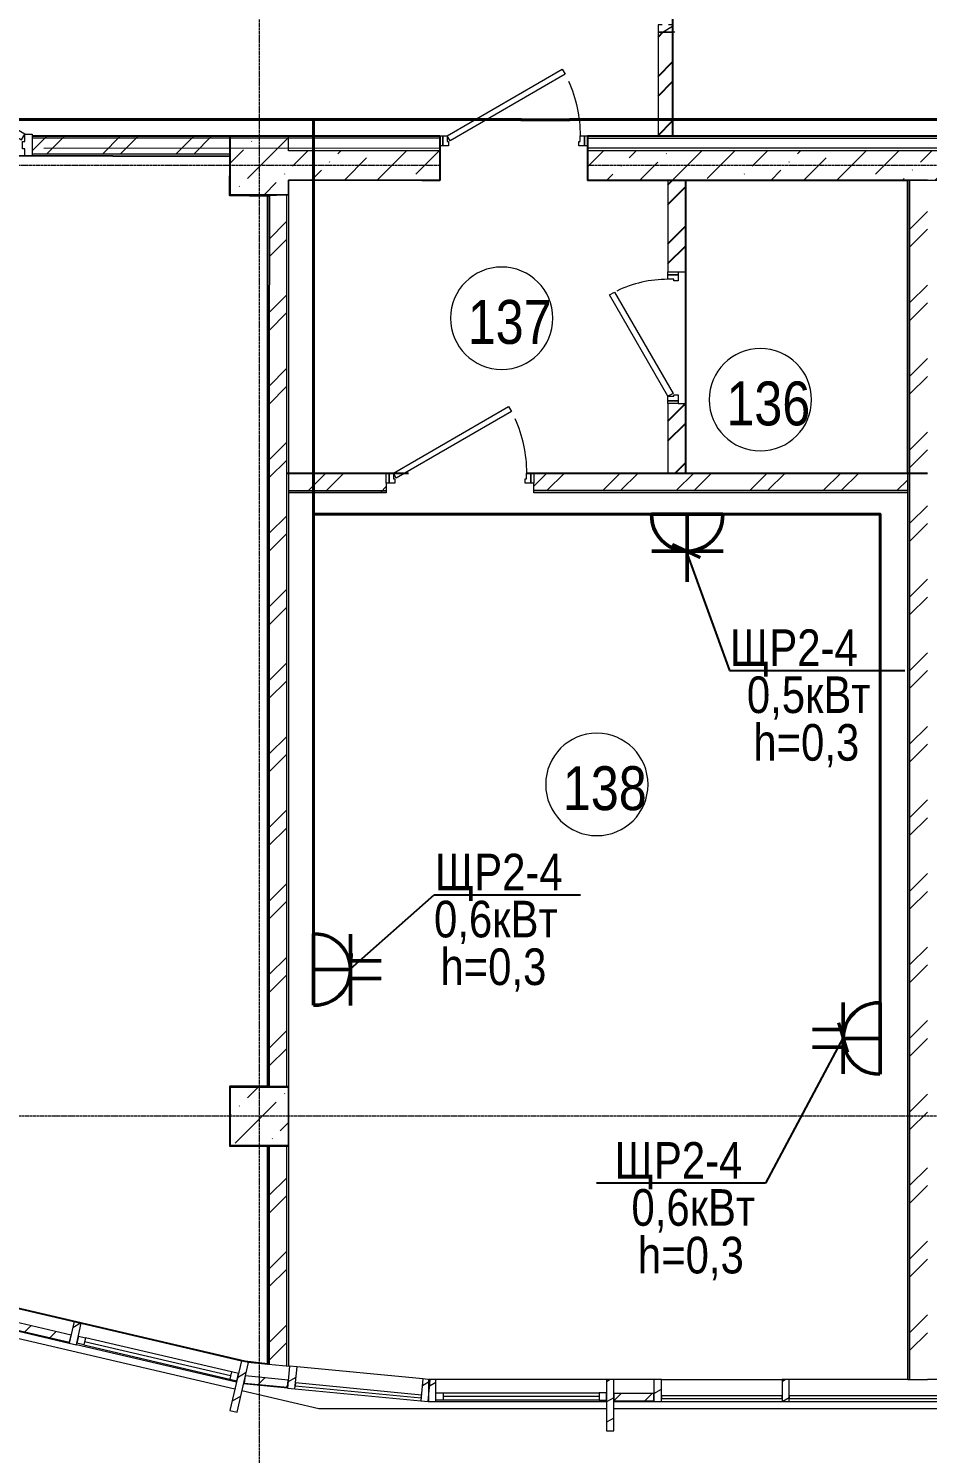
# Model space of a CAD drawing. Header units: metres. Extents: x -187 to 138813, y -64870 to 49448.
# Drawn here: x 70485 to 76633, y -59091 to -49349 of the extents above; entities that cross this region are included whole.
import ezdxf

# ---------------------------------------------------------------- set-up
doc = ezdxf.new("R2010")
doc.units = ezdxf.units.M
doc.linetypes.add('ADSK_Линия сетки', pattern=[21, 12, -3, 3, -3])
for name, color, linetype, lineweight in [('A-AREA-IDEN', 7, 'Continuous', 9), ('A-DETL-MBND', 7, 'Continuous', 5), ('A-DETL-THIN', 7, 'Continuous', 5), ('A-DOOR', 7, 'Continuous', 5), ('A-DOOR-FRAM', 7, 'Continuous', 13), ('A-FLOR', 7, 'Continuous', 5), ('A-GLAZ', 7, 'Continuous', 5), ('A-GLAZ-CURT', 7, 'Continuous', 5), ('A-GLAZ-CWMG', 7, 'Continuous', 5), ('A-WALL', 7, 'Continuous', 5), ('A-WALL-PATT', 7, 'Continuous', 18), ('I-WALL', 7, 'Continuous', 5), ('S-COLS', 7, 'Continuous', 5), ('S-GRID', 7, 'Continuous', 9), ('Освещение', 1, 'Continuous', 50), ('Эл-свет раб.', 5, 'Continuous', 50), ('ЭЛ.сети', 5, 'Continuous', 100), ('ЭОМ', 7, 'Continuous', 40)]:
    doc.layers.add(name, color=color, linetype=linetype, lineweight=lineweight)
doc.styles.add('GOST Common_I_1', font='ARIALN.TTF', dxfattribs={"height": 300})
doc.styles.add('STYLE1', font='ARIALN.TTF', dxfattribs={"height": 250})
doc.styles.add('ГОСТ 2.304', font='ARIALN.TTF', dxfattribs={"width": 0.85})
doc.dimstyles.new('СПДС', dxfattribs={"dimscale": 100, "dimtxt": 2.5, "dimasz": 2.5, "dimexe": 1.25, "dimexo": 0.625, "dimtad": 1, "dimdec": 0, "dimrnd": 0.001, "dimtxsty": 'ГОСТ 2.304', "dimblk": 'OBLIQUE', "dimcen": 2.5, "dimdle": 2, "dimadec": 0, "dimazin": 2, "dimtfac": 0.75, "dimtdec": 0, "dimtmove": 1, "dimatfit": 3, "dimfxl": 1, "dimtolj": 1, "dimarcsym": 1})
pattern_1 = [(45, (0, 0), (84.19025, 308.69666), [396.875, -79.375, 3.353, -76.022])]
pattern_2 = [(45, (0, 0), (-251.4472, 251.4472), []), (45, (0, 381), (-251.4472, 251.4472), [])]
pattern_3 = [(0, (-3, -600), (812.8, 203.2), [33.528, -576.072, 33.528, -576.072, -3251.2]), (0, (-3, -600), (812.8, 203.2), [-1219.2, 33.528, -1185.672, 33.528, -576.072, -1422.4]), (0, (-3, -600), (812.8, 203.2), [-3048, 33.528, -372.872, 33.528, -982.472]), (120, (301.8, -498.4), (-582.37636, 602.30545), [33.528, -576.072, 33.528, -576.072, -3251.2]), (120, (301.8, -498.4), (-582.37636, 602.30545), [-1219.2, 33.528, -1185.672, 33.528, -576.072, -1422.4]), (120, (301.8, -498.4), (-582.37636, 602.30545), [-3048, 33.528, -372.872, 33.528, -982.472]), (240, (403.4, -92), (-230.42364, -805.50545), [33.528, -576.072, 33.528, -576.072, -3251.2]), (240, (403.4, -92), (-230.42364, -805.50545), [-1219.2, 33.528, -1185.672, 33.528, -576.072, -1422.4]), (240, (403.4, -92), (-230.42364, -805.50545), [-3048, 33.528, -372.872, 33.528, -982.472])]
pattern_4 = [(30, (0, 0), (-60, 103.92305), [])]
pattern_5 = [(45, (0, 0), (-106.06602, 106.06602), [])]

# ---------------------------------------------------------------- blocks, each defined once
blk = doc.blocks.new('КДП АПК - КР_rvt-1-1 этаж')
at = {"layer": 'A-WALL-PATT', "lineweight": 15}
h = blk.add_hatch(dxfattribs=at)
h.set_pattern_fill('FP_125', color=256, style=0, pattern_type=2)
h.set_pattern_definition(pattern_1)
h.paths.add_polyline_path([(73297.2, -49745.6), (73297.2, -49545.6), (72262.7, -49545.6), (72262.7, -49745.6)])
h.paths.add_polyline_path([(74307.2, -49545.6), (74307.2, -49745.6), (77862.7, -49745.6), (77862.7, -49545.6)])
at = {"layer": 'S-COLS', "lineweight": 15}
h = blk.add_hatch(dxfattribs=at)
h.set_pattern_fill('FP_125', color=256, style=0, pattern_type=2)
h.set_pattern_definition(pattern_1)
h.paths.add_polyline_path([(72016.2, -49845.6), (72262.7, -49845.6), (72262.7, -49445.6), (71862.7, -49445.6), (71862.7, -49845.6)], flags=0)
h = blk.add_hatch(dxfattribs=at)
h.set_pattern_fill('FP_125', color=256, style=0, pattern_type=2)
h.set_pattern_definition(pattern_1)
h.paths.add_polyline_path([(71862.7, -56345.6), (72262.7, -56345.6), (72262.7, -55945.6), (71862.7, -55945.6)], flags=0)
at = {"layer": 'I-WALL', "lineweight": 15}
for p, q in [((73297.2, -49545.6), (72262.7, -49545.6)), ((77862.7, -49545.6), (74307.2, -49545.6)), ((72262.7, -49745.6), (73297.2, -49745.6)), ((74307.2, -49745.6), (77862.7, -49745.6))]:
    blk.add_line(p, q, dxfattribs=at)
at = {"layer": 'S-COLS', "lineweight": 15}
for p, q in [((72262.7, -49445.6), (71862.7, -49445.6)), ((71862.7, -49445.6), (71862.7, -49845.6)), ((72262.7, -49545.6), (72262.7, -49445.6)), ((72262.7, -49845.6), (72262.7, -49745.6)), ((71862.7, -49845.6), (72262.7, -49845.6)), ((72262.7, -55945.6), (71862.7, -55945.6)), ((71862.7, -55945.6), (71862.7, -56345.6)), ((72262.7, -56345.6), (72262.7, -55945.6)), ((71862.7, -56345.6), (72262.7, -56345.6))]:
    blk.add_line(p, q, dxfattribs=at)
blk = doc.blocks.new('Системная панель - С остеклением-1173121-1 этаж')
at = {"layer": 'A-GLAZ-CURT', "lineweight": 13}
for p, q in [((575, 10), (-575, 10)), ((-575, 10), (-575, -10)), ((575, -10), (575, 10)), ((-575, -10), (575, -10))]:
    blk.add_line(p, q, dxfattribs=at)
blk = doc.blocks.new('Прямоугольный импост - 50 x 150мм-1173236-1 этаж')
at = {"layer": 'A-GLAZ-CWMG'}
h = blk.add_hatch(dxfattribs=at)
h.set_pattern_fill('FP_40', color=256, style=0, pattern_type=2)
h.set_pattern_definition([(150, (73220.54, 58705.69), (-60, -103.92305), [])])
h.paths.add_polyline_path([(0, -30), (-50, -30), (-50, 120), (0, 120)], flags=0)
at = {"layer": 'A-GLAZ-CWMG', "lineweight": 18}
for p, q in [((-50, -30), (-50, 120)), ((-50, 120), (0, 120)), ((0, 120), (0, -30)), ((0, -30), (-50, -30))]:
    blk.add_line(p, q, dxfattribs=at)
blk = doc.blocks.new('Прямоугольный импост - 50 x 150мм-1173159-1 этаж')
at = {"layer": 'A-GLAZ-CWMG'}
h = blk.add_hatch(dxfattribs=at)
h.set_pattern_fill('FP_41', color=256, style=0, pattern_type=2)
h.set_pattern_definition([(150, (75662.65, 58705.69), (-60, -103.92305), [])])
h.paths.add_polyline_path([(25, -30), (-25, -30), (-25, 120), (25, 120)], flags=0)
at = {"layer": 'A-GLAZ-CWMG', "lineweight": 18}
for p, q in [((-25, -30), (-25, 120)), ((-25, 120), (25, 120)), ((25, 120), (25, -30)), ((25, -30), (-25, -30))]:
    blk.add_line(p, q, dxfattribs=at)
blk = doc.blocks.new('Прямоугольный импост - 50 x 150мм-1003378-1 этаж')
at = {"layer": 'A-GLAZ-CWMG'}
for p, q in [((76497.7, -58585.7), (75687.7, -58585.7)), ((76837.7, -58585.7), (76632.7, -58585.7)), ((75687.7, -58735.7), (76837.7, -58735.7))]:
    blk.add_line(p, q, dxfattribs=at)
blk = doc.blocks.new('Системная панель - Сплошная-V40-1 этаж')
at = {"layer": 'A-GLAZ-CURT'}
h = blk.add_hatch(dxfattribs=at)
h.set_pattern_fill('FP_56', color=256, style=0, pattern_type=2)
h.set_pattern_definition([(58.147, (-81602.04, 40681.3), (-127.41073, 79.16126), [])])
h.paths.add_polyline_path([(575, -25), (575, 25), (-575, 25), (-575, -25)], flags=0)
at = {"layer": 'A-GLAZ-CURT', "lineweight": 13}
for p, q in [((575, 25), (-575, 25)), ((-575, 25), (-575, -25)), ((575, -25), (575, 25)), ((-575, -25), (575, -25))]:
    blk.add_line(p, q, dxfattribs=at)
blk = doc.blocks.new('M_Тент витража777 - M_Тент витража одинарное справо-2659018-1 этаж')
at = {"layer": 'A-GLAZ', "lineweight": 13}
for p, q in [((-562.5, -20), (-562.5, 30)), ((-562.5, 30), (-512.5, 30)), ((-562.5, 30), (-562.5, -20)), ((-512.5, 30), (-512.5, -20)), ((-512.5, 4.6), (512.5, 4.6)), ((512.5, 30), (512.5, -20)), ((562.5, 30), (512.5, 30)), ((562.5, -20), (562.5, 30)), ((562.5, -20), (562.5, 30)), ((-512.5, -20), (-562.5, -20)), ((512.5, -20), (562.5, -20))]:
    blk.add_line(p, q, dxfattribs=at)
at = {"layer": 'A-GLAZ'}
for p, q in [((512.5, 30), (-512.5, 30)), ((-512.5, -20), (512.5, -20))]:
    blk.add_line(p, q, dxfattribs=at)
blk = doc.blocks.new('Прямоугольный импост - 50 x 150мм-999187-1 этаж')
at = {"layer": 'A-DETL-MBND'}
for p, q in [((64954.6, -56824.9), (63834.7, -56563.3)), ((63800.6, -56709.4), (64920.4, -56970.9))]:
    blk.add_line(p, q, dxfattribs=at)
blk = doc.blocks.new('Прямоугольный импост - 50 x 450мм-1176763-1 этаж')
at = {"layer": 'A-GLAZ-CWMG'}
h = blk.add_hatch(dxfattribs=at)
h.set_pattern_fill('FP_57', color=256, style=0, pattern_type=2)
h.set_pattern_definition([(316.853, (-83402.04, -40681.3), (82.0647, 87.55218), [])])
h.paths.add_polyline_path([(0, 230), (0, -120), (-50, -120), (-50, 230)], flags=0)
at = {"layer": 'A-GLAZ-CWMG', "lineweight": 18}
for p, q in [((-50, 230), (0, 230)), ((-50, -120), (-50, 230)), ((0, 230), (0, -120)), ((0, -120), (-50, -120))]:
    blk.add_line(p, q, dxfattribs=at)
blk = doc.blocks.new('Прямоугольный импост - 50 x 150мм-V49-1 этаж')
at = {"layer": 'A-GLAZ-CWMG'}
h = blk.add_hatch(dxfattribs=at)
h.set_pattern_fill('FP_67', color=256, style=0, pattern_type=2)
h.set_pattern_definition([(316.853, (-82202.04, -40681.3), (82.0647, 87.55218), [])])
h.paths.add_polyline_path([(25, 30), (25, -120), (-25, -120), (-25, 30)], flags=0)
at = {"layer": 'A-GLAZ-CWMG', "lineweight": 18}
for p, q in [((-25, 30), (25, 30)), ((-25, -120), (-25, 30)), ((25, 30), (25, -120)), ((25, -120), (-25, -120))]:
    blk.add_line(p, q, dxfattribs=at)
blk = doc.blocks.new('M_Тент витража777 - M_Тент витража одинарное справо-2659017-1 этаж')
at = {"layer": 'A-GLAZ', "lineweight": 13}
for p, q in [((-533.6, 20), (-583.6, 20)), ((-583.6, 20), (-583.6, -30)), ((-583.6, -30), (-583.6, 20)), ((-533.6, -30), (-533.6, 20)), ((533.6, -30), (533.6, 20)), ((533.6, 20), (583.6, 20)), ((583.6, 20), (583.6, -30)), ((583.6, 20), (583.6, -30)), ((-583.6, -30), (-533.6, -30)), ((-533.6, -4.6), (533.6, -4.6)), ((583.6, -30), (533.6, -30))]:
    blk.add_line(p, q, dxfattribs=at)
at = {"layer": 'A-GLAZ'}
for p, q in [((-533.6, 20), (533.6, 20)), ((533.6, -30), (-533.6, -30))]:
    blk.add_line(p, q, dxfattribs=at)
blk = doc.blocks.new('Прямоугольный импост - 50 x 450мм-1174364-1 этаж')
at = {"layer": 'A-GLAZ-CWMG'}
h = blk.add_hatch(dxfattribs=at)
h.set_pattern_fill('FP_83', color=256, style=0, pattern_type=2)
h.set_pattern_definition([(150, (74462.65, 58705.69), (-60, -103.92305), [])])
h.paths.add_polyline_path([(25, -230), (-25, -230), (-25, 120), (25, 120)], flags=0)
at = {"layer": 'A-GLAZ-CWMG', "lineweight": 18}
for p, q in [((-25, -230), (-25, 120)), ((-25, 120), (25, 120)), ((25, 120), (25, -230)), ((25, -230), (-25, -230))]:
    blk.add_line(p, q, dxfattribs=at)
blk = doc.blocks.new('Системная панель - С остеклением-1173315-1 этаж')
at = {"layer": 'A-GLAZ-CURT', "lineweight": 13}
for p, q in [((78037.7, -58695.7), (77214.3, -58695.7)), ((77214.3, -58695.7), (77214.3, -58715.7)), ((77214.3, -58715.7), (78037.7, -58715.7)), ((78037.7, -58715.7), (78037.7, -58695.7))]:
    blk.add_line(p, q, dxfattribs=at)
blk = doc.blocks.new('Системная панель - Сплошная-V55-1 этаж')
at = {"layer": 'A-GLAZ-CURT'}
h = blk.add_hatch(dxfattribs=at)
h.set_pattern_fill('FP_7', color=256, style=0, pattern_type=2)
h.set_pattern_definition(pattern_5)
h.paths.add_polyline_path([(74487.7, -58730.7), (74761.9, -58730.7), (74761.9, -58680.7), (74487.7, -58680.7)], flags=0)
at = {"layer": 'A-GLAZ-CURT', "lineweight": 13}
for p, q in [((74761.9, -58680.7), (74487.7, -58680.7)), ((74487.7, -58680.7), (74487.7, -58730.7)), ((74487.7, -58730.7), (74761.9, -58730.7)), ((74761.9, -58730.7), (74761.9, -58680.7))]:
    blk.add_line(p, q, dxfattribs=at)
blk = doc.blocks.new('Прямоугольный импост - 50 x 150мм-1172485-1 этаж')
at = {"layer": 'A-GLAZ-CWMG'}
h = blk.add_hatch(dxfattribs=at)
h.set_pattern_fill('FP_84', color=256, style=0, pattern_type=2)
h.set_pattern_definition(pattern_4)
h.paths.add_polyline_path([(74761.9, -58735.7), (74814.3, -58735.7), (74814.3, -58585.7), (74761.9, -58585.7)], flags=0)
for p, q in [((74761.9, -58585.7), (74487.7, -58585.7)), ((74487.7, -58735.7), (74761.9, -58735.7))]:
    blk.add_line(p, q, dxfattribs=at)
at = {"layer": 'A-GLAZ-CWMG', "lineweight": 18}
for p, q in [((74761.9, -58585.7), (74761.9, -58735.7)), ((74814.3, -58585.7), (74761.9, -58585.7)), ((74814.3, -58735.7), (74814.3, -58585.7)), ((74761.9, -58735.7), (74814.3, -58735.7))]:
    blk.add_line(p, q, dxfattribs=at)
blk = doc.blocks.new('Прямоугольный импост - 50 x 150мм-1176694-1 этаж')
at = {"layer": 'A-GLAZ-CWMG'}
for p, q in [((74437.7, -58585.7), (73270.5, -58585.7)), ((73270.5, -58735.7), (74437.7, -58735.7))]:
    blk.add_line(p, q, dxfattribs=at)
blk = doc.blocks.new('Системная панель - С остеклением-1613800-1 этаж')
at = {"layer": 'A-GLAZ-CURT', "lineweight": 13}
for p, q in [((72310.9, -58608.4), (72309, -58628.3)), ((72309, -58628.3), (73169.8, -58710.9)), ((73171.7, -58691), (72310.9, -58608.4)), ((73169.8, -58710.9), (73171.7, -58691))]:
    blk.add_line(p, q, dxfattribs=at)
blk = doc.blocks.new('Системная панель - Сплошная-1613801-1 этаж')
at = {"layer": 'A-GLAZ-CURT'}
h = blk.add_hatch(dxfattribs=at)
h.set_pattern_fill('FP_4', color=256, style=0, pattern_type=2)
h.set_pattern_definition(pattern_5)
h.paths.add_polyline_path([(72255.3, -58638.2), (72260, -58588.5), (71965.3, -58560.2), (71960.5, -58610), (72016.2, -58615.3)], flags=0)
at = {"layer": 'A-GLAZ-CURT', "lineweight": 13}
for p, q in [((71965.3, -58560.2), (71960.5, -58610)), ((71960.5, -58610), (72255.3, -58638.2)), ((72260, -58588.5), (71965.3, -58560.2)), ((72255.3, -58638.2), (72260, -58588.5))]:
    blk.add_line(p, q, dxfattribs=at)
blk = doc.blocks.new('Прямоугольный импост - 50 x 150мм-1013387-1 этаж')
at = {"layer": 'A-GLAZ-CWMG'}
for p, q in [((70846, -58201), (71941.5, -58456.8)), ((71907.4, -58602.9), (70811.9, -58347))]:
    blk.add_line(p, q, dxfattribs=at)
blk = doc.blocks.new('Дверь-ВНУТРЕННЯЯ - ДГ 21-14-2278928-1 этаж')
at = {"layer": 'A-DOOR', "lineweight": 13}
for p, q in [((-632.5, -22.4), (-655, -61.3)), ((-655, -61.3), (-87.8, -388.8)), ((-65.3, -349.9), (-632.5, -22.4)), ((65.3, -349.9), (632.5, -22.4)), ((655, -61.3), (87.8, -388.8)), ((632.5, -22.4), (655, -61.3)), ((-87.8, -388.8), (-65.3, -349.9)), ((87.8, -388.8), (65.3, -349.9))]:
    blk.add_line(p, q, dxfattribs=at)
at = {"layer": 'A-DOOR'}
for centre, start, end in [((-655, -61.3), 330, 360), ((655, -61.3), 180, 210)]:
    blk.add_arc(centre, 655, start, end, dxfattribs=at)
at = {"layer": 'A-DOOR-FRAM'}
for p, q in [((-705, 88.7), (-655, 88.7)), ((-705, -61.3), (-705, 88.7)), ((-655, 88.7), (-655, 39.4)), ((-655, 39.4), (-639.1, 39.4)), ((-639.1, 39.4), (-639.1, -11.6)), ((639.1, 39.4), (655, 39.4)), ((639.1, -11.6), (639.1, 39.4)), ((655, 88.7), (705, 88.7)), ((655, 39.4), (655, 88.7)), ((705, 88.7), (705, -61.3)), ((-655, -61.3), (-705, -61.3)), ((-655, -11.6), (-655, -61.3)), ((-639.1, -11.6), (-655, -11.6)), ((655, -11.6), (639.1, -11.6)), ((655, -61.3), (655, -11.6)), ((705, -61.3), (655, -61.3))]:
    blk.add_line(p, q, dxfattribs=at)
blk = doc.blocks.new('AC_Дверь_Однопольная_ДеревяннаяВнутренняя_ГОСТ6629-88 - ДГ 21-10Л-2270753-1 этаж')
at = {"layer": 'A-DOOR', "lineweight": 13}
for p, q in [((-333.1, 495), (-353.1, 460.4)), ((455, 40), (-333.1, 495)), ((-353.1, 460.4), (435, 5.4)), ((435, 5.4), (455, 40))]:
    blk.add_line(p, q, dxfattribs=at)
at = {"layer": 'A-DOOR', "lineweight": 18}
for p, q in [((-485, 40), (-505, 40)), ((-505, 40), (-505, -30)), ((-485, -30), (-485, 40)), ((505, 40), (485, 40)), ((485, 40), (485, -30)), ((505, -30), (505, 40)), ((-505, -30), (-485, -30)), ((485, -30), (505, -30))]:
    blk.add_line(p, q, dxfattribs=at)
at = {"layer": 'A-DOOR'}
blk.add_arc((455, 40), 910, 155.73648, 180, dxfattribs=at)
at = {"layer": 'A-DOOR-FRAM'}
for p, q in [((-455, 40), (-485, 40)), ((-485, 40), (-485, -30)), ((-455, 0), (-455, 40)), ((-445, 0), (-455, 0)), ((-445, -30), (-445, 0)), ((455, 0), (445, 0)), ((445, 0), (445, -30)), ((485, 40), (455, 40)), ((455, 40), (455, 0)), ((485, -30), (485, 40)), ((-485, -30), (-445, -30)), ((445, -30), (485, -30))]:
    blk.add_line(p, q, dxfattribs=at)
blk = doc.blocks.new('AC_Дверь_Однопольная_ДеревяннаяВнутренняя_ГОСТ6629-88 - ДГ 21-10Л-1292866-1 этаж')
at = {"layer": 'A-DOOR', "lineweight": 13}
for p, q in [((-333.1, 515), (-353.1, 480.4)), ((455, 60), (-333.1, 515)), ((-353.1, 480.4), (435, 25.4)), ((435, 25.4), (455, 60))]:
    blk.add_line(p, q, dxfattribs=at)
at = {"layer": 'A-DOOR', "lineweight": 18}
for p, q in [((-485, 60), (-505, 60)), ((-505, 60), (-505, -10)), ((-485, -10), (-485, 60)), ((505, 60), (485, 60)), ((485, 60), (485, -10)), ((505, -10), (505, 60)), ((-505, -10), (-485, -10)), ((485, -10), (505, -10))]:
    blk.add_line(p, q, dxfattribs=at)
at = {"layer": 'A-DOOR'}
blk.add_arc((455, 60), 910, 155.73648, 180, dxfattribs=at)
at = {"layer": 'A-DOOR-FRAM'}
for p, q in [((-455, 60), (-485, 60)), ((-485, 60), (-485, -10)), ((-455, 20), (-455, 60)), ((-445, 20), (-455, 20)), ((-445, -10), (-445, 20)), ((455, 20), (445, 20)), ((445, 20), (445, -10)), ((485, 60), (455, 60)), ((455, 60), (455, 20)), ((485, -10), (485, 60)), ((-485, -10), (-445, -10)), ((445, -10), (485, -10))]:
    blk.add_line(p, q, dxfattribs=at)
blk = doc.blocks.new('AC_Дверь_Однопольная_ДеревяннаяВнутренняя_ГОСТ6629-88 - ДГ 21-9-1468245-1 этаж')
at = {"layer": 'A-DOOR', "lineweight": 13}
for p, q in [((-400, 60), (292.8, 460)), ((312.8, 425.4), (-380, 25.4)), ((292.8, 460), (312.8, 425.4)), ((-380, 25.4), (-400, 60))]:
    blk.add_line(p, q, dxfattribs=at)
at = {"layer": 'A-DOOR', "lineweight": 18}
for p, q in [((-450, 60), (-430, 60)), ((-450, -10), (-450, 60)), ((-430, 60), (-430, -10)), ((430, 60), (450, 60)), ((430, -10), (430, 60)), ((450, 60), (450, -10)), ((-430, -10), (-450, -10)), ((450, -10), (430, -10))]:
    blk.add_line(p, q, dxfattribs=at)
at = {"layer": 'A-DOOR'}
blk.add_arc((-400, 60), 800, 0, 25.90508, dxfattribs=at)
at = {"layer": 'A-DOOR-FRAM'}
for p, q in [((-430, 60), (-400, 60)), ((-430, -10), (-430, 60)), ((-400, 60), (-400, 20)), ((-400, 20), (-390, 20)), ((-390, 20), (-390, -10)), ((390, 20), (400, 20)), ((390, -10), (390, 20)), ((400, 60), (430, 60)), ((400, 20), (400, 60)), ((430, 60), (430, -10)), ((-390, -10), (-430, -10)), ((430, -10), (390, -10))]:
    blk.add_line(p, q, dxfattribs=at)
blk = doc.blocks.new('Прямоугольный импост - 50 x 100мм-2599082-1 этаж')
at = {"layer": 'A-GLAZ-CWMG'}
h = blk.add_hatch(dxfattribs=at)
h.set_pattern_fill('FP_111', color=256, style=0, pattern_type=2)
h.set_pattern_definition([(240, (-49470.64, 78212.65), (103.92305, -60), [])])
h.paths.add_polyline_path([(0, -50), (-50, -50), (-50, 50), (0, 50), (0, -22.2)], flags=0)
at = {"layer": 'A-GLAZ-CWMG', "lineweight": 18}
for p, q in [((-50, 50), (0, 50)), ((-50, 22.2), (-50, 50)), ((0, 50), (0, -50)), ((-50, -50), (-50, -22.2)), ((0, -50), (-50, -50))]:
    blk.add_line(p, q, dxfattribs=at)
blk = doc.blocks.new('двойная розетка штепсельная с заземляющим контактом скрытой установки IP20')
at = {"layer": 'Эл-свет раб.', "ltscale": 0.3}
for p, q in [((242830.7, -163233.1), (242830.7, -163443.7)), ((242951.4, -163233.1), (242951.4, -163443.7)), ((243132.4, -163443.7), (242644.8, -163443.7)), ((242891.1, -163695.8), (242891.1, -163443.6)), ((243134.9, -163695.8), (242647.2, -163695.8))]:
    blk.add_line(p, q, dxfattribs=at)
at = {"layer": 'Эл-свет раб.', "ltscale": 0.3, "extrusion": (0, 0, -1)}
blk.add_ellipse((242891.1, -163687.5), major_axis=(-172.5, 172.5), ratio=1, start_param=5.464002, end_param=8.673165, dxfattribs=at)
blk = doc.blocks.new('_Oblique')
at = {"color": 0, "linetype": 'ByBlock', "lineweight": -2}
blk.add_line((-0.5, -0.5), (0.5, 0.5), dxfattribs=at)
blk = doc.blocks.new('Розетка штепсельная с заземляющим контактом скрытой установки IP20')
at = {"layer": 'Эл-свет раб.', "ltscale": 0.3}
for p, q in [((191574.8, -246568.3), (191574.8, -246105.7)), ((191816.2, -246316.2), (191328.6, -246316.2)), ((191818.7, -246568.3), (191331, -246568.3))]:
    blk.add_line(p, q, dxfattribs=at)
at = {"layer": 'Эл-свет раб.', "ltscale": 0.3, "extrusion": (0, 0, -1)}
blk.add_ellipse((191574.8, -246560.1), major_axis=(-172.5, 172.5), ratio=1, start_param=5.464002, end_param=8.673165, dxfattribs=at)
blk = doc.blocks.new('ПСС_Марка_помещения - Имя_2_5мм-224473-1 этаж')
at = {"layer": 'A-AREA-IDEN'}
for start, end in [(360, 180), (180, 360)]:
    blk.add_arc((-0.074, 0.039), 3.5, start, end, dxfattribs=at)

msp = doc.modelspace()

# ---------------------------------------------------------------- hatches: boundary and pattern name
h = msp.add_hatch()
h.set_pattern_fill('ANSI32', scale=30)
h.paths.add_polyline_path([(74889.6532, -47453.6443), (74789.6532, -47453.6443), (74789.6532, -47873.6443), (74889.6532, -47873.6443)])
h.paths.add_polyline_path([(74889.6532, -49388.6443), (74889.6532, -49373.6443), (74789.6532, -49373.6443), (74789.6532, -50081.9934), (74889.6532, -50082.0127)])
h = msp.add_hatch()
h.set_pattern_fill('ANSI32', scale=30)
h.paths.add_polyline_path([(74977.8656, -50388.128), (74857.5378, -50388.0872), (74857.6533, -51013.2212), (74927.6533, -51013.2212), (74977.6533, -51013.2212)])
h.paths.add_polyline_path([(74977.6533, -51913.2212), (74927.6533, -51913.2212), (74857.6533, -51913.2212), (74857.6533, -52388.1348), (74977.6533, -52388.1348)])
at = {"layer": 'A-GLAZ-CWMG'}
h = msp.add_hatch(dxfattribs=at)
h.set_pattern_fill('FP_5', color=256, style=0, pattern_type=2)
h.set_pattern_definition(pattern_4)
h.paths.add_polyline_path([(72307.1256, -58648.2111), (72321.4444, -58498.8961), (72269.1113, -58493.8776), (72254.7926, -58643.1926)], flags=0)
h = msp.add_hatch(dxfattribs=at)
h.set_pattern_fill('FP_5', color=256, style=0, pattern_type=2)
h.set_pattern_definition(pattern_4)
h.paths.add_polyline_path([(73217.6819, -58735.5303), (73232.0006, -58586.2153), (73182.229, -58581.4423), (73167.9102, -58730.7574)], flags=0)
at = {"layer": 'A-WALL-PATT', "lineweight": 5}
h = msp.add_hatch(dxfattribs=at)
h.set_pattern_fill('FP_81', color=256, style=0, pattern_type=2)
h.set_pattern_definition(pattern_3)
h.paths.add_polyline_path([(73599.7883, -50085.6443), (73934.6532, -50085.6443), (73934.6532, -50082.6443), (70509.6532, -50082.6443), (70509.6532, -50085.6443), (73070.91, -50085.6443)], flags=0)
h.paths.add_polyline_path([(69099.6532, -50085.6443), (69099.6532, -50082.6443), (65599.6532, -50082.6443), (65599.6532, -50085.6443), (67782.1267, -50085.6443)], flags=0)
h.paths.add_polyline_path([(63909.6532, -50085.6443), (64589.6532, -50085.6443), (64589.6532, -50082.6443), (63829.6532, -50082.6443), (63829.6532, -50085.6443)], flags=0)
h = msp.add_hatch(dxfattribs=at)
h.set_pattern_fill('FP_81', color=256, style=0, pattern_type=2)
h.set_pattern_definition(pattern_3)
h.paths.add_polyline_path([(63842.1532, -50098.1443), (64589.6532, -50098.1443), (64589.6532, -50085.6443), (63842.1532, -50085.6443)], flags=0)
h.paths.add_polyline_path([(65599.6532, -50098.1443), (69099.6532, -50098.1443), (69099.6532, -50085.6443), (65599.6532, -50085.6443)], flags=0)
h.paths.add_polyline_path([(70509.6532, -50098.1443), (73949.6532, -50098.1443), (73949.6532, -50085.6443), (70509.6532, -50085.6443)], flags=0)
h = msp.add_hatch(dxfattribs=at)
h.set_pattern_fill('FP_1', color=256, style=0, pattern_type=2)
h.set_pattern_definition(pattern_2)
h.paths.add_polyline_path([(70509.6532, -50205.6443), (71862.6532, -50205.6443), (71862.6532, -50085.6443), (70509.6532, -50085.6443)], flags=0)
h.paths.add_polyline_path([(69102.6532, -50205.6443), (69105.6532, -50205.6443), (69105.6532, -50085.6443), (66262.6532, -50085.6443), (66262.6532, -50205.6443), (67785.1267, -50205.6443)], flags=0)
h = msp.add_hatch(dxfattribs=at)
h.set_pattern_fill('FP_81', color=256, style=0, pattern_type=2)
h.set_pattern_definition([(0, (0, 0), (812.8, 203.2), [33.528, -576.072, 33.528, -576.072, -3251.2]), (0, (0, 0), (812.8, 203.2), [-1219.2, 33.528, -1185.672, 33.528, -576.072, -1422.4]), (0, (0, 0), (812.8, 203.2), [-3048, 33.528, -372.872, 33.528, -982.472]), (120, (304.8, 101.6), (-582.37636, 602.30545), [33.528, -576.072, 33.528, -576.072, -3251.2]), (120, (304.8, 101.6), (-582.37636, 602.30545), [-1219.2, 33.528, -1185.672, 33.528, -576.072, -1422.4]), (120, (304.8, 101.6), (-582.37636, 602.30545), [-3048, 33.528, -372.872, 33.528, -982.472]), (240, (406.4, 508), (-230.42364, -805.50545), [33.528, -576.072, 33.528, -576.072, -3251.2]), (240, (406.4, 508), (-230.42364, -805.50545), [-1219.2, 33.528, -1185.672, 33.528, -576.072, -1422.4]), (240, (406.4, 508), (-230.42364, -805.50545), [-3048, 33.528, -372.872, 33.528, -982.472])])
h.paths.add_polyline_path([(76500.6532, -50388.6443), (76500.6532, -50385.6443), (73172.6532, -50385.6443), (73172.6532, -50388.6443), (76497.6532, -50388.6443)], flags=0)
h = msp.add_hatch(dxfattribs=at)
h.set_pattern_fill('FP_1', color=256, style=0, pattern_type=2)
h.set_pattern_definition(pattern_2)
h.paths.add_polyline_path([(76512.6532, -58585.6443), (76632.6532, -58585.2448), (76632.6532, -50385.6443), (76512.6532, -50385.6443), (76512.6532, -57484.1935)], flags=0)
h = msp.add_hatch(dxfattribs=at)
h.set_pattern_fill('FP_1', color=256, style=0, pattern_type=2)
h.set_pattern_definition([(45, (8298, -1972.16), (-251.4472, 251.4472), []), (45, (8298, -1591.16), (-251.4472, 251.4472), [])])
h.paths.add_polyline_path([(72130.6532, -56585.6443), (72250.6532, -56585.6443), (72250.0802, -50488.6443), (72130.0802, -50488.6443)])
h.paths.add_polyline_path([(72250.6532, -56985.6443), (72130.6532, -56985.6443), (72130.6532, -58532.8058), (72250.6532, -58532.8058), (72250.6532, -58035.932), (72242.6268, -58034.0572), (72250.6532, -57999.694)])
h = msp.add_hatch(dxfattribs=at)
h.set_pattern_fill('FP_1', color=256, style=0, pattern_type=2)
h.set_pattern_definition([(45, (-11259.66, -2397.73), (-251.4472, 251.4472), []), (45, (-11259.66, -2016.73), (-251.4472, 251.4472), [])])
h.paths.add_polyline_path([(73940.092, -52388.1348), (76497.6532, -52388.1348), (76497.6532, -52508.1348), (73940.092, -52508.1348), (73940.092, -52458.1348)])
h.paths.add_polyline_path([(72262.6532, -52388.1348), (72930.092, -52398.1348), (72930.092, -52518.1348), (72262.6532, -52508.1348)])

# ---------------------------------------------------------------- linework, layer by layer
for p, q in [((73297.2165, -50081.9002), (73297.2165, -50387.9002)), ((74307.2165, -50081.9002), (74307.2165, -50387.9002)), ((76497.6532, -50388.6443), (74997.6533, -50388.1348)), ((72250.6532, -52388.1348), (73083.6841, -52388.1348)), ((73890.092, -52388.1348), (76632.6532, -52388.1348))]:
    msp.add_line(p, q)
for points in [[(78162.6532, -47285.6443), (74889.6532, -47285.6443), (74889.6532, -50082.0127), (78162.6532, -50082.0127)], [(74977.6533, -52388.1348), (76497.6532, -52388.1348), (76497.6532, -50388.6443), (74977.6533, -50388.6443)]]:
    msp.add_lwpolyline(points, close=True)
msp.add_lwpolyline([(65642.9306, -56985.6443), (66262.6532, -56988.6443), (66262.6532, -56522.177), (63952.6532, -55979.5365), (63967.6532, -50220.6443), (65862.6532, -50205.6443), (65864.8637, -50484.9002), (66262.6532, -50485.6443), (66262.6532, -50205.6443), (71862.6532, -50220.6443), (71859.6532, -50488.6443), (72130.6532, -50491.6779), (72118.6532, -56582.6443), (71862.6532, -56582.6443), (71862.6532, -56984.9002), (72118.6532, -56984.9002), (72118.6532, -58479.4492), (71965.832, -58462.5442), (65642.9306, -56985.6443)])
at = {"layer": 'A-DETL-MBND'}
for p, q in [((71895.9966, -58651.6157), (65833.844, -57235.6443)), ((73182.229, -58581.4423), (72321.4444, -58498.8961)), ((72307.1256, -58648.2111), (73167.9102, -58730.7574)), ((74814.3111, -58585.6672), (75637.6532, -58585.6672)), ((72469.809, -58785.6443), (71944.6861, -58662.9884)), ((74814.3111, -58735.6672), (75637.6532, -58735.6672)), ((74437.6532, -58785.6443), (72469.809, -58785.6443)), ((76837.6532, -58785.6443), (74487.6532, -58785.6443))]:
    msp.add_line(p, q, dxfattribs=at)
at = {"layer": 'A-DETL-THIN'}
for p, q in [((72262.6532, -50385.6443), (72262.6532, -50885.6443)), ((73092.6532, -50385.6443), (72262.6532, -50385.6443))]:
    msp.add_line(p, q, dxfattribs=at)
at = {"layer": 'A-FLOR', "lineweight": 18}
msp.add_line((71862.6532, -50220.6443), (71862.6532, -50205.6443), dxfattribs=at)
at = {"layer": 'A-GLAZ-CWMG'}
for p, q in [((71982.1738, -58466.3613), (72269.1113, -58493.8776)), ((72254.7926, -58643.1926), (71956.0025, -58614.5397))]:
    msp.add_line(p, q, dxfattribs=at)
at = {"layer": 'A-GLAZ-CWMG', "lineweight": 18}
for p, q in [((72269.1113, -58493.8776), (72254.7926, -58643.1926)), ((72321.4444, -58498.8961), (72269.1113, -58493.8776)), ((72307.1256, -58648.2111), (72321.4444, -58498.8961)), ((72254.7926, -58643.1926), (72307.1256, -58648.2111)), ((73182.229, -58581.4423), (73167.9102, -58730.7574)), ((73232.0006, -58586.2153), (73182.229, -58581.4423)), ((73217.6819, -58735.5303), (73232.0006, -58586.2153)), ((73167.9102, -58730.7574), (73217.6819, -58735.5303))]:
    msp.add_line(p, q, dxfattribs=at)
at = {"layer": 'A-WALL', "lineweight": 18}
for p, q in [((74904.6532, -49373.6443), (74789.6532, -49373.6443)), ((74789.6532, -49373.6443), (74789.6532, -49388.6443)), ((74789.6532, -49373.6443), (74789.6532, -50081.9973)), ((73297.2165, -50081.9002), (70509.6532, -50082.6443)), ((70509.6532, -50085.6443), (70509.6532, -50205.6443)), ((71862.6532, -50085.6443), (70512.6532, -50085.6443)), ((70589.6532, -50165.6443), (73297.2165, -50164.9002)), ((71397.3618, -50085.6443), (71317.3618, -50085.6443)), ((71862.6532, -50205.6443), (71862.6532, -50085.6443)), ((78159.6532, -50082.6443), (74307.2165, -50081.9002)), ((74307.2165, -50164.9002), (78179.6532, -50165.6443)), ((74708.0035, -50085.6443), (74788.0035, -50085.6443)), ((71859.6532, -50220.6443), (71859.6532, -50488.6443)), ((71862.6532, -50485.6443), (71862.6532, -50220.6443)), ((73297.2165, -50384.9002), (73092.6532, -50385.6443)), ((73175.6532, -50388.6443), (73297.2165, -50387.9002)), ((76632.6532, -50385.6443), (74307.2165, -50384.9002)), ((74307.2165, -50387.9002), (76497.6532, -50388.6443)), ((76497.6532, -58585.6672), (76497.6532, -50388.6443)), ((71859.6532, -50488.6443), (72179.6532, -50488.6443)), ((72262.6532, -50485.6443), (71862.6532, -50485.6443)), ((74927.6533, -51013.2212), (74977.6533, -51013.2212)), ((74927.6533, -51913.2212), (74977.6533, -51913.2212)), ((72930.092, -52458.1348), (72930.092, -52523.1348)), ((73940.092, -52523.1348), (73940.092, -52458.1348)), ((72930.092, -52523.1348), (72265.6532, -52523.1348)), ((76497.6532, -52523.1348), (73940.092, -52523.1348)), ((72265.6532, -56582.6443), (71859.6532, -56582.6443)), ((71859.6532, -56582.6443), (71859.6532, -56988.6443)), ((71862.6532, -56585.6443), (72262.6532, -56585.6443)), ((71862.6532, -56985.6443), (71862.6532, -56585.6443)), ((72262.6532, -56585.6443), (72262.6532, -56985.6443)), ((72265.6532, -56988.6443), (72265.6532, -56582.6443)), ((71859.6532, -56988.6443), (72265.6532, -56988.6443)), ((72262.6532, -56985.6443), (71862.6532, -56985.6443)), ((76497.6532, -58585.6672), (76512.6532, -58585.6672)), ((76512.6532, -58585.6443), (76632.6532, -58585.6443)), ((76632.6532, -58585.2448), (76632.6532, -58585.6443))]:
    msp.add_line(p, q, dxfattribs=at)
at = {"layer": 'A-WALL'}
for p, q in [((74889.6532, -50082.0127), (74889.6532, -49373.6443)), ((74889.6532, -49388.6443), (74889.6532, -50082.0127)), ((70509.6532, -50085.6443), (73297.2165, -50084.9002)), ((70509.6532, -50085.6443), (70512.6532, -50085.6443)), ((73297.2165, -50097.4002), (70509.6532, -50098.1443)), ((74307.2165, -50084.9002), (78259.6532, -50085.6443)), ((74307.2165, -50097.4002), (78247.1532, -50098.1443)), ((70509.6532, -50205.6443), (71862.6532, -50205.6443)), ((74857.5378, -50388.0872), (74857.6533, -51013.2212)), ((74977.8656, -50388.128), (74977.6533, -51013.2212)), ((76500.6532, -58585.6672), (76500.6532, -50385.6443)), ((76512.6532, -58585.6672), (76512.6532, -50385.6443)), ((72118.6532, -56585.6443), (72118.6532, -50485.6443)), ((72130.6532, -50485.6443), (72130.6532, -56585.6443)), ((72250.6532, -56585.6443), (72250.6532, -50485.6443)), ((72262.6532, -50485.6443), (72262.6532, -58493.2583)), ((74857.6533, -51913.2212), (74857.6533, -52388.1348)), ((74977.6533, -52388.1348), (74977.6533, -51913.2212)), ((72262.6532, -52388.1348), (72930.092, -52388.1348)), ((73940.092, -52388.1348), (75537.2001, -52388.1348)), ((72262.6532, -52508.1348), (72930.092, -52508.1348)), ((76500.6532, -52508.1348), (73940.092, -52508.1348)), ((72930.092, -52520.1348), (72262.6532, -52520.1348)), ((76497.6532, -52520.1348), (73940.092, -52520.1348)), ((72118.6532, -58479.4492), (72118.6532, -56984.9002)), ((72130.6532, -56984.9002), (72130.6532, -58480.5999)), ((72250.6532, -58492.1075), (72250.6532, -56984.9002))]:
    msp.add_line(p, q, dxfattribs=at)
at = {"layer": 'S-GRID', "linetype": 'ADSK_Линия сетки'}
for p, q in [((72062.6532, -38095.4453), (72062.6532, -64052.4737)), ((73297.2165, -50284.9002), (29247.2594, -50285.6443)), ((95458.7083, -50285.6443), (74307.2165, -50284.9002)), ((95458.7083, -56785.6443), (29247.2594, -56785.6443))]:
    msp.add_line(p, q, dxfattribs=at)
at = {"layer": 'ЭЛ.сети', "color": 0, "lineweight": 40}
msp.add_line((72434.3728, -52668.9396), (72434.3728, -49970.6443), dxfattribs=at)
for points in [[(64692.6532, -49970.6443), (73852.6532, -49970.6443), (73852.6532, -49972.5331), (74187.6532, -49972.5331), (74187.6532, -49970.6443), (78362.6532, -49970.6443), (78362.6532, -49970.6443), (78362.6532, -53155.6443), (79212.6532, -53155.6443), (79212.6532, -53510.6443), (79212.6532, -53510.6443), (77434.1789, -53510.6443)], [(76307.7749, -56253.0517), (76307.7749, -52668.9396), (72434.3728, -52668.9396), (72434.3728, -55782.6877)]]:
    msp.add_lwpolyline(points, dxfattribs=at)

# ---------------------------------------------------------------- block references
at = {"lineweight": 5}
msp.add_blockref('КДП АПК - КР_rvt-1-1 этаж', (0, -639.2559), dxfattribs=at)
at = {"layer": 'A-AREA-IDEN', "color": 18, "true_color": 0x000000, "xscale": 99.99999999999993, "yscale": 99.99999999999993, "zscale": 99.99999999999993}
for p in [(73728.2762, -51333.2053), (75496.9212, -51890.4029), (74378.8284, -54520.8543)]:
    msp.add_blockref('ПСС_Марка_помещения - Имя_2_5мм-224473-1 этаж', p, dxfattribs=at)
at = {"layer": 'A-DOOR', "xscale": -1}
for name, p in [('AC_Дверь_Однопольная_ДеревяннаяВнутренняя_ГОСТ6629-88 - ДГ 21-10Л-2270753-1 этаж', (73802.2165, -50121.9002)), ('AC_Дверь_Однопольная_ДеревяннаяВнутренняя_ГОСТ6629-88 - ДГ 21-10Л-1292866-1 этаж', (73435.092, -52448.1348))]:
    msp.add_blockref(name, p, dxfattribs=at)
at = {"layer": 'A-DOOR', "rotation": 180}
msp.add_blockref('Дверь-ВНУТРЕННЯЯ - ДГ 21-14-2278928-1 этаж', (69804.6532, -50131.9943), dxfattribs=at)
at = {"layer": 'A-DOOR', "color": 8, "true_color": 0x7f7f7f, "rotation": 89.9999999999999}
msp.add_blockref('AC_Дверь_Однопольная_ДеревяннаяВнутренняя_ГОСТ6629-88 - ДГ 21-9-1468245-1 этаж', (74917.6533, -51463.2212), dxfattribs=at)
at = {"layer": 'A-GLAZ'}
for name, p, rotation in [('M_Тент витража777 - M_Тент витража одинарное справо-2659018-1 этаж', (71366.4366, -58445.77), 346.85281033181), ('M_Тент витража777 - M_Тент витража одинарное справо-2659017-1 этаж', (73854.0983, -58705.6905), 180)]:
    msp.add_blockref(name, p, dxfattribs=dict(at, rotation=rotation))
at = {"layer": 'A-GLAZ-CURT'}
for name, p, rotation in [('Системная панель - Сплошная-V40-1 этаж', (70210.0622, -58175.6691), 346.85281033181), ('Системная панель - С остеклением-1173121-1 этаж', (76262.6532, -58705.6905), 180)]:
    msp.add_blockref(name, p, dxfattribs=dict(at, rotation=rotation))
for name, p in [('Системная панель - Сплошная-1613801-1 этаж', (0, 0)), ('Системная панель - С остеклением-1613800-1 этаж', (0, 0)), ('Системная панель - Сплошная-V55-1 этаж', (0, 0)), ('Системная панель - С остеклением-1173315-1 этаж', (-2400, 0))]:
    msp.add_blockref(name, p, dxfattribs=at)
at = {"layer": 'A-GLAZ-CWMG', "extrusion": (0, 0, -1)}
for name, p, rotation in [('Прямоугольный импост - 50 x 100мм-2599082-1 этаж', (-74839.6532, -49373.6443), 270), ('Прямоугольный импост - 50 x 150мм-V49-1 этаж', (-70794.3356, -58312.1412), 193.14718966819), ('Прямоугольный импост - 50 x 450мм-1176763-1 этаж', (-71962.8824, -58585.0853), 193.14718966819)]:
    msp.add_blockref(name, p, dxfattribs=dict(at, rotation=rotation))
at = {"layer": 'A-GLAZ-CWMG'}
for name, p in [('Прямоугольный импост - 50 x 150мм-999187-1 этаж', (5842.7338, -1364.7205)), ('Прямоугольный импост - 50 x 150мм-1013387-1 этаж', (0, 0)), ('Прямоугольный импост - 50 x 150мм-1176694-1 этаж', (0, 0)), ('Прямоугольный импост - 50 x 150мм-1172485-1 этаж', (0, 0)), ('Прямоугольный импост - 50 x 150мм-1003378-1 этаж', (0, 0))]:
    msp.add_blockref(name, p, dxfattribs=at)
at = {"layer": 'A-GLAZ-CWMG', "extrusion": (0, 0, -1)}
for name, p in [('Прямоугольный импост - 50 x 150мм-1173236-1 этаж', (-73220.5434, -58705.6905)), ('Прямоугольный импост - 50 x 450мм-1174364-1 этаж', (-74462.6532, -58705.6905)), ('Прямоугольный импост - 50 x 150мм-1173159-1 этаж', (-75662.6532, -58705.6905))]:
    msp.add_blockref(name, p, dxfattribs=at)
at = {"layer": 'Освещение', "rotation": 180}
msp.add_blockref('Розетка штепсельная с заземляющим контактом скрытой установки IP20', (266563.8666, -299237.2827), dxfattribs=at)
at = {"layer": 'ЭОМ', "color": 0, "lineweight": 30, "xscale": -1}
for p, rotation in [((236130.1564, -298673.7433), 270), ((-87388.0087, 186638.0039), 89.99999999998674)]:
    msp.add_blockref('двойная розетка штепсельная с заземляющим контактом скрытой установки IP20', p, dxfattribs=dict(at, rotation=rotation))

# ---------------------------------------------------------------- texts
at = {"layer": 'A-AREA-IDEN', "color": 18, "true_color": 0x000000, "char_height": 300, "width": 577.215, "attachment_point": 1, "style": 'GOST Common_I_1'}
for s, insert in [('137', (73488.5919, -51204.7454)), ('136', (75257.2369, -51761.943)), ('138', (74139.1441, -54392.3944))]:
    msp.add_mtext(s, dxfattribs=dict(at, insert=insert))
at = {"layer": 'Эл-свет раб.', "color": 7, "style": 'STYLE1'}
for s, p in [('ЩР2-4', (75282.3399, -53706.7887)), ('0,5кВт', (75397.367, -54028.4287)), ('h=0,3', (75441.1804, -54354.2031, -386.7801)), ('ЩР2-4', (73264.2027, -55240.5695)), ('0,6кВт', (73257.7914, -55562.2095)), ('h=0,3', (73301.6048, -55887.9839, -386.7801)), ('ЩР2-4', (74493.1052, -57212.0656)), ('0,6кВт', (74608.1322, -57533.7056)), ('h=0,3', (74651.9456, -57859.4801, -386.7801))]:
    msp.add_text(s, height=250, dxfattribs=at).set_placement(p)

# ---------------------------------------------------------------- leaders
at = {"layer": 'ЭОМ', "lineweight": 25, "ltscale": 100}
for points in [[(74983.182, -52921.069), (75277.5077, -53738.5218), (76477.5077, -53738.5218)], [(72686.5023, -55776.8339), (73259.3705, -55272.3026), (74259.3705, -55272.3026)], [(76055.6455, -56247.1978), (75525.4111, -57243.7988), (74369.6326, -57243.7988)]]:
    msp.add_leader(points, dimstyle='СПДС', override={"dimasz": 1.5, "dimtad": 0, "dimldrblk": 'ArchTick', "dimfxl": 1.25, "dimtfill": 1, "dimlwd": 25}, dxfattribs=at)

doc.saveas('drawing.dxf')
